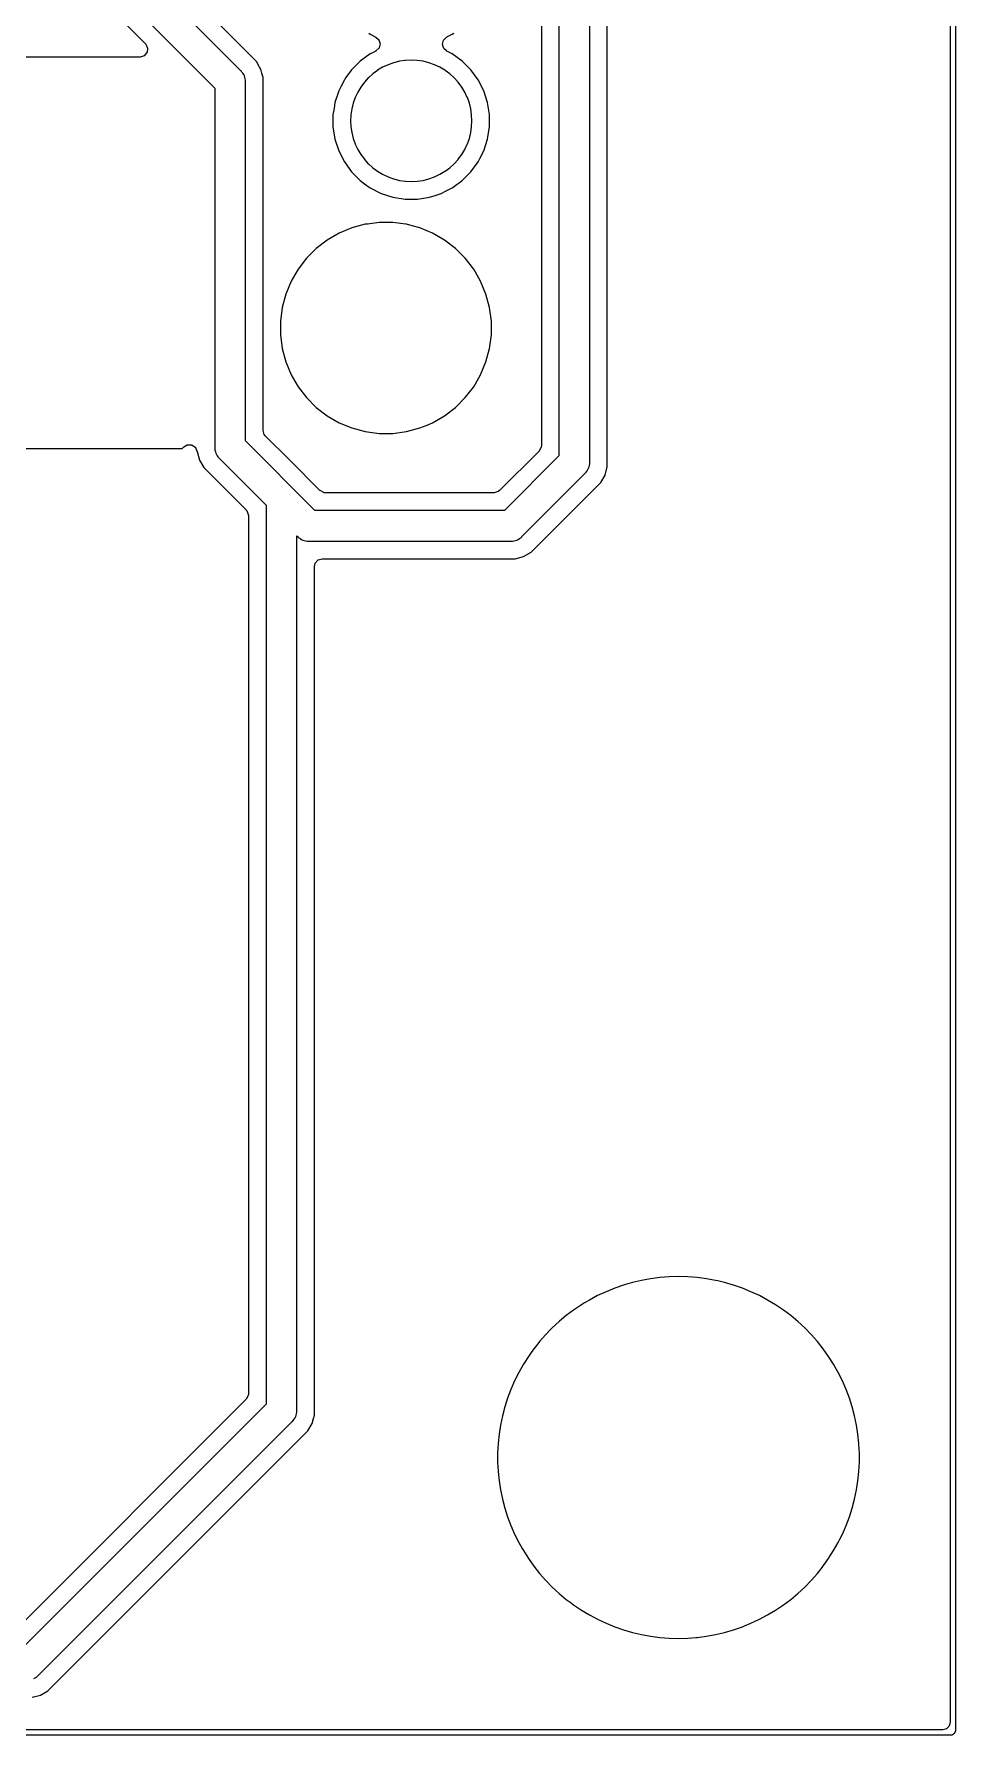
# Model space of a CAD drawing. Header units: metres. Extents: x 92.3 to 181.5, y -134.8 to -50.6.
# Drawn here: x 166.2 to 181.47, y -134.77 to -106.61 of the extents above; entities that cross this region are included whole.
import ezdxf

# ---------------------------------------------------------------- set-up
doc = ezdxf.new("R2010")
doc.units = ezdxf.units.M

msp = doc.modelspace()

# ---------------------------------------------------------------- linework, layer by layer
for points in [[(181.374, -134.769), (181.377, -134.769), (181.379, -134.769), (181.381, -134.769), (181.384, -134.769), (181.386, -134.769), (181.388, -134.768), (181.391, -134.768), (181.393, -134.768), (181.395, -134.767), (181.398, -134.767), (181.4, -134.766), (181.402, -134.765), (181.404, -134.765), (181.407, -134.764), (181.409, -134.763), (181.411, -134.762), (181.413, -134.761), (181.415, -134.76), (181.417, -134.759), (181.419, -134.758), (181.421, -134.757), (181.423, -134.756), (181.425, -134.755), (181.427, -134.753), (181.429, -134.752), (181.431, -134.751), (181.433, -134.749), (181.435, -134.748), (181.437, -134.746), (181.438, -134.745), (181.44, -134.743), (181.442, -134.742), (181.443, -134.74), (181.445, -134.738), (181.446, -134.737), (181.448, -134.735), (181.449, -134.733), (181.451, -134.731), (181.452, -134.729), (181.453, -134.727), (181.455, -134.725), (181.456, -134.723), (181.457, -134.721), (181.458, -134.719), (181.459, -134.717), (181.46, -134.715), (181.461, -134.713), (181.462, -134.711), (181.463, -134.709), (181.464, -134.707), (181.465, -134.704), (181.465, -134.702), (181.466, -134.7), (181.467, -134.698), (181.467, -134.695), (181.468, -134.693), (181.468, -134.691), (181.468, -134.688), (181.469, -134.686), (181.469, -134.684), (181.469, -134.681), (181.469, -134.679), (181.469, -134.677), (181.469, -134.674), (181.469, -50.676)], [(92.5, -134.679), (181.25, -134.679), (181.251, -134.679), (181.251, -134.679), (181.251, -134.679), (181.251, -134.679), (181.251, -134.679), (181.251, -134.679), (181.251, -134.679), (181.251, -134.679), (181.252, -134.679), (181.252, -134.679), (181.252, -134.679), (181.252, -134.679), (181.319, -134.66), (181.319, -134.66), (181.319, -134.66), (181.319, -134.659), (181.319, -134.659), (181.32, -134.659), (181.32, -134.659), (181.32, -134.659), (181.32, -134.659), (181.32, -134.659), (181.32, -134.659), (181.32, -134.659), (181.32, -134.659), (181.32, -134.659), (181.32, -134.659), (181.321, -134.659), (181.321, -134.659), (181.321, -134.659), (181.321, -134.659), (181.321, -134.658), (181.321, -134.658), (181.321, -134.658), (181.321, -134.658), (181.321, -134.658), (181.367, -134.605), (181.367, -134.605), (181.367, -134.605), (181.367, -134.605), (181.367, -134.605), (181.367, -134.605), (181.368, -134.605), (181.368, -134.605), (181.368, -134.604), (181.368, -134.604), (181.368, -134.604), (181.368, -134.604), (181.368, -134.604), (181.368, -134.604), (181.368, -134.604), (181.368, -134.604), (181.368, -134.604), (181.368, -134.603), (181.368, -134.603), (181.368, -134.603), (181.368, -134.603), (181.379, -134.552), (181.379, -134.551), (181.379, -134.551), (181.379, -134.551), (181.379, -134.551), (181.379, -134.551), (181.379, -134.551), (181.379, -134.551), (181.379, -134.551), (181.379, -134.55), (181.379, -50.8)], [(166.172, -134.146), (166.311, -134.108), (166.435, -134.037), (170.737, -129.735), (170.808, -129.611), (170.83, -129.529), (170.83, -129.529), (170.83, -129.529), (170.846, -129.472), (170.846, -115.425), (170.846, -115.424), (170.846, -115.424), (170.846, -115.424), (170.846, -115.424), (170.846, -115.424), (170.846, -115.424), (170.846, -115.424), (170.846, -115.424), (170.846, -115.423), (170.857, -115.372), (170.857, -115.372), (170.857, -115.372), (170.857, -115.372), (170.857, -115.371), (170.857, -115.371), (170.857, -115.371), (170.857, -115.371), (170.857, -115.371), (170.857, -115.371), (170.857, -115.371), (170.857, -115.371), (170.857, -115.371), (170.857, -115.37), (170.857, -115.37), (170.858, -115.37), (170.858, -115.37), (170.858, -115.37), (170.858, -115.37), (170.858, -115.37), (170.858, -115.37), (170.904, -115.317), (170.904, -115.317), (170.904, -115.317), (170.904, -115.317), (170.904, -115.317), (170.904, -115.316), (170.904, -115.316), (170.904, -115.316), (170.904, -115.316), (170.905, -115.316), (170.905, -115.316), (170.905, -115.316), (170.905, -115.316), (170.905, -115.316), (170.905, -115.316), (170.905, -115.316), (170.905, -115.316), (170.905, -115.316), (170.905, -115.316), (170.906, -115.316), (170.906, -115.316), (170.906, -115.315), (170.906, -115.315), (170.906, -115.315), (170.973, -115.296), (170.973, -115.296), (170.973, -115.296), (170.973, -115.296), (170.974, -115.296), (170.974, -115.296), (170.974, -115.296), (170.974, -115.296), (170.974, -115.296), (170.974, -115.296), (170.974, -115.296), (170.974, -115.296), (170.975, -115.296), (174.172, -115.296), (174.311, -115.258), (174.435, -115.187), (175.587, -114.035), (175.658, -113.911), (175.696, -113.772), (175.696, -63.578)], [(166.198, -133.836), (166.22, -133.825), (166.22, -133.825), (166.22, -133.825), (166.22, -133.825), (166.22, -133.825), (166.242, -133.812), (166.242, -133.812), (166.242, -133.812), (166.242, -133.812), (166.242, -133.812), (166.262, -133.797), (166.262, -133.797), (166.262, -133.797), (166.262, -133.797), (166.262, -133.797), (166.28, -133.781), (166.28, -133.78), (166.28, -133.78), (170.48, -129.58), (170.48, -129.58), (170.481, -129.58), (170.497, -129.562), (170.497, -129.562), (170.497, -129.562), (170.497, -129.562), (170.497, -129.562), (170.497, -129.562), (170.512, -129.542), (170.512, -129.542), (170.512, -129.542), (170.512, -129.542), (170.512, -129.542), (170.525, -129.52), (170.525, -129.52), (170.525, -129.52), (170.525, -129.52), (170.525, -129.52), (170.536, -129.498), (170.536, -129.498), (170.536, -129.498), (170.536, -129.498), (170.536, -129.497), (170.544, -129.474), (170.544, -129.474), (170.544, -129.474), (170.544, -129.474), (170.544, -129.474), (170.55, -129.45), (170.55, -129.45), (170.55, -129.45), (170.55, -129.45), (170.55, -129.45), (170.554, -129.425), (170.554, -129.425), (170.554, -129.425), (170.554, -129.425), (170.554, -129.425), (170.555, -129.4), (170.555, -129.4), (170.555, -129.4), (170.555, -114.916), (170.57, -114.93), (170.57, -114.93), (170.57, -114.931), (170.588, -114.947), (170.588, -114.947), (170.588, -114.947), (170.588, -114.947), (170.588, -114.947), (170.588, -114.947), (170.608, -114.962), (170.608, -114.962), (170.608, -114.962), (170.608, -114.962), (170.608, -114.962), (170.63, -114.975), (170.63, -114.975), (170.63, -114.975), (170.63, -114.975), (170.63, -114.975), (170.652, -114.986), (170.652, -114.986), (170.652, -114.986), (170.652, -114.986), (170.653, -114.986), (170.676, -114.994), (170.676, -114.994), (170.676, -114.994), (170.676, -114.994), (170.676, -114.994), (170.7, -115), (170.7, -115), (170.7, -115), (170.7, -115), (170.7, -115), (170.725, -115.004), (170.725, -115.004), (170.725, -115.004), (170.725, -115.004), (170.725, -115.004), (170.75, -115.005), (170.75, -115.005), (170.75, -115.005), (174.1, -115.005), (174.1, -115.005), (174.1, -115.005), (174.125, -115.004), (174.125, -115.004), (174.125, -115.004), (174.125, -115.004), (174.125, -115.004), (174.15, -115), (174.15, -115), (174.15, -115), (174.15, -115), (174.15, -115), (174.174, -114.994), (174.174, -114.994), (174.174, -114.994), (174.174, -114.994), (174.174, -114.994), (174.174, -114.994), (174.197, -114.986), (174.198, -114.986), (174.198, -114.986), (174.198, -114.986), (174.198, -114.986), (174.22, -114.975), (174.22, -114.975), (174.22, -114.975), (174.22, -114.975), (174.22, -114.975), (174.242, -114.962), (174.242, -114.962), (174.242, -114.962), (174.242, -114.962), (174.242, -114.962), (174.262, -114.947), (174.262, -114.947), (174.262, -114.947), (174.262, -114.947), (174.262, -114.947), (174.28, -114.931), (174.28, -114.93), (174.28, -114.93), (175.33, -113.88), (175.33, -113.88), (175.331, -113.88), (175.347, -113.862), (175.347, -113.862), (175.347, -113.862), (175.347, -113.862), (175.347, -113.862), (175.347, -113.862), (175.362, -113.842), (175.362, -113.842), (175.362, -113.842), (175.362, -113.842), (175.362, -113.842), (175.375, -113.82), (175.375, -113.82), (175.375, -113.82), (175.375, -113.82), (175.375, -113.82), (175.386, -113.798), (175.386, -113.798), (175.386, -113.798), (175.386, -113.798), (175.386, -113.797), (175.394, -113.774), (175.394, -113.774), (175.394, -113.774), (175.394, -113.774), (175.394, -113.774), (175.4, -113.75), (175.4, -113.75), (175.4, -113.75), (175.4, -113.75), (175.4, -113.75), (175.404, -113.725), (175.404, -113.725), (175.404, -113.725), (175.404, -113.725), (175.404, -113.725), (175.405, -113.7), (175.405, -113.7), (175.405, -113.7), (175.405, -63.65)], [(174.895, -63.756), (174.895, -113.594), (173.994, -114.495), (170.856, -114.495), (169.705, -113.344), (169.705, -107.4), (169.705, -107.4), (169.705, -107.4), (169.704, -107.375), (169.704, -107.375), (169.704, -107.375), (169.704, -107.375), (169.704, -107.375), (169.7, -107.35), (169.7, -107.35), (169.7, -107.35), (169.7, -107.35), (169.7, -107.35), (169.694, -107.326), (169.694, -107.326), (169.694, -107.326), (169.694, -107.326), (169.694, -107.326), (169.686, -107.303), (169.686, -107.302), (169.686, -107.302), (169.686, -107.302), (169.686, -107.302), (169.675, -107.28), (169.675, -107.28), (169.675, -107.28), (169.675, -107.28), (169.675, -107.28), (169.662, -107.258), (169.662, -107.258), (169.662, -107.258), (169.662, -107.258), (169.662, -107.258), (169.662, -107.258), (169.662, -107.258), (169.662, -107.258), (169.662, -107.258), (169.647, -107.238), (169.647, -107.238), (169.647, -107.238), (169.647, -107.238), (169.647, -107.238), (169.631, -107.22), (169.63, -107.22), (169.63, -107.22), (166.705, -104.294)], [(174.604, -63.929), (174.604, -113.421), (174.604, -113.421), (174.604, -113.421), (174.604, -113.421), (174.604, -113.421), (174.602, -113.448), (174.602, -113.448), (174.602, -113.448), (174.602, -113.448), (174.602, -113.448), (174.602, -113.448), (174.602, -113.448), (174.601, -113.448), (174.601, -113.448), (174.601, -113.449), (174.601, -113.449), (174.601, -113.449), (174.601, -113.449), (174.601, -113.449), (174.601, -113.449), (174.601, -113.449), (174.601, -113.449), (174.568, -113.511), (174.568, -113.511), (174.567, -113.511), (174.567, -113.511), (174.567, -113.511), (174.567, -113.511), (174.567, -113.511), (174.567, -113.511), (174.567, -113.511), (174.567, -113.512), (174.567, -113.512), (174.567, -113.512), (174.567, -113.512), (173.912, -114.167), (173.912, -114.167), (173.912, -114.167), (173.912, -114.167), (173.911, -114.167), (173.891, -114.184), (173.891, -114.184), (173.891, -114.184), (173.89, -114.184), (173.89, -114.184), (173.89, -114.184), (173.89, -114.184), (173.89, -114.184), (173.89, -114.184), (173.89, -114.184), (173.89, -114.184), (173.89, -114.184), (173.89, -114.184), (173.889, -114.184), (173.889, -114.185), (173.889, -114.185), (173.889, -114.185), (173.822, -114.204), (173.822, -114.204), (173.822, -114.204), (173.822, -114.204), (173.822, -114.204), (173.821, -114.204), (173.821, -114.204), (173.821, -114.204), (173.821, -114.204), (173.821, -114.204), (173.821, -114.204), (173.821, -114.204), (173.821, -114.204), (171.029, -114.204), (171.029, -114.204), (171.029, -114.204), (171.029, -114.204), (171.029, -114.204), (171.002, -114.202), (171.002, -114.202), (171.002, -114.202), (171.002, -114.202), (171.002, -114.202), (171.002, -114.202), (171.002, -114.202), (171.002, -114.201), (171.002, -114.201), (171.001, -114.201), (171.001, -114.201), (171.001, -114.201), (171.001, -114.201), (171.001, -114.201), (171.001, -114.201), (171.001, -114.201), (171.001, -114.201), (170.939, -114.168), (170.939, -114.168), (170.939, -114.167), (170.939, -114.167), (170.939, -114.167), (170.939, -114.167), (170.939, -114.167), (170.939, -114.167), (170.939, -114.167), (170.938, -114.167), (170.938, -114.167), (170.938, -114.167), (170.938, -114.167), (170.437, -113.666), (170.033, -113.262), (170.033, -113.262), (170.033, -113.262), (170.033, -113.262), (170.033, -113.261), (170.016, -113.241), (170.016, -113.241), (170.016, -113.241), (170.016, -113.24), (170.016, -113.24), (170.016, -113.24), (170.016, -113.24), (170.016, -113.24), (170.016, -113.24), (170.016, -113.24), (170.016, -113.24), (170.016, -113.24), (170.016, -113.24), (170.016, -113.239), (170.015, -113.239), (170.015, -113.239), (170.015, -113.239), (169.996, -113.172), (169.996, -113.172), (169.996, -113.172), (169.996, -113.172), (169.996, -113.172), (169.996, -113.171), (169.996, -113.171), (169.996, -113.171), (169.996, -113.171), (169.996, -113.171), (169.996, -113.171), (169.996, -113.171), (169.996, -113.171), (169.996, -107.328), (169.977, -107.259), (169.958, -107.189), (169.939, -107.156), (169.939, -107.156), (169.934, -107.147), (169.887, -107.065), (167.033, -104.212)], [(166.27, -104.58), (169.195, -107.506), (169.195, -113.45), (169.195, -113.45), (169.195, -113.45), (169.196, -113.475), (169.196, -113.475), (169.196, -113.475), (169.196, -113.475), (169.196, -113.475), (169.2, -113.5), (169.2, -113.5), (169.2, -113.5), (169.2, -113.5), (169.2, -113.5), (169.206, -113.524), (169.206, -113.524), (169.206, -113.524), (169.206, -113.524), (169.206, -113.524), (169.206, -113.524), (169.214, -113.547), (169.214, -113.548), (169.214, -113.548), (169.214, -113.548), (169.214, -113.548), (169.225, -113.57), (169.225, -113.57), (169.225, -113.57), (169.225, -113.57), (169.225, -113.57), (169.238, -113.592), (169.238, -113.592), (169.238, -113.592), (169.238, -113.592), (169.238, -113.592), (169.253, -113.612), (169.253, -113.612), (169.253, -113.612), (169.253, -113.612), (169.253, -113.612), (169.269, -113.63), (169.27, -113.63), (169.27, -113.63), (170.045, -114.406), (170.045, -129.294), (165.994, -133.345)], [(167.582, -106.304), (168.048, -106.77), (168.048, -106.77), (168.054, -106.776), (168.055, -106.776), (168.055, -106.777), (168.055, -106.777), (168.055, -106.777), (168.055, -106.777), (168.055, -106.777), (168.055, -106.777), (168.055, -106.777), (168.055, -106.777), (168.055, -106.777), (168.055, -106.778), (168.055, -106.778), (168.055, -106.778), (168.055, -106.778), (168.084, -106.841), (168.084, -106.841), (168.084, -106.842), (168.085, -106.842), (168.085, -106.842), (168.085, -106.842), (168.085, -106.842), (168.085, -106.842), (168.085, -106.842), (168.085, -106.842), (168.085, -106.842), (168.085, -106.843), (168.085, -106.843), (168.085, -106.843), (168.085, -106.843), (168.085, -106.843), (168.085, -106.843), (168.085, -106.843), (168.085, -106.843), (168.085, -106.844), (168.085, -106.844), (168.085, -106.844), (168.085, -106.844), (168.085, -106.844), (168.075, -106.913), (168.075, -106.913), (168.075, -106.913), (168.075, -106.914), (168.075, -106.914), (168.075, -106.914), (168.075, -106.914), (168.075, -106.914), (168.075, -106.914), (168.075, -106.914), (168.075, -106.914), (168.074, -106.915), (168.074, -106.915), (168.074, -106.915), (168.074, -106.915), (168.074, -106.915), (168.074, -106.915), (168.074, -106.915), (168.074, -106.915), (168.074, -106.915), (168.074, -106.915), (168.074, -106.916), (168.074, -106.916), (168.074, -106.916), (168.028, -106.969), (168.028, -106.969), (168.028, -106.969), (168.028, -106.969), (168.028, -106.969), (168.027, -106.969), (168.027, -106.969), (168.027, -106.969), (168.027, -106.969), (168.027, -106.969), (168.027, -106.969), (168.027, -106.969), (168.027, -106.97), (168.027, -106.97), (168.027, -106.97), (168.026, -106.97), (168.026, -106.97), (168.026, -106.97), (168.026, -106.97), (168.026, -106.97), (168.026, -106.97), (168.026, -106.97), (168.026, -106.97), (168.026, -106.97), (167.959, -106.99), (167.958, -106.99), (167.958, -106.99), (167.958, -106.99), (167.958, -106.99), (167.958, -106.99), (167.958, -106.99), (167.958, -106.99), (167.958, -106.99), (167.957, -106.99), (167.957, -106.99), (167.957, -106.99), (167.957, -106.99), (150.975, -106.99)], [(171.747, -106.596), (171.771, -106.613), (171.863, -106.66), (171.863, -106.66), (171.864, -106.66), (171.864, -106.66), (171.864, -106.66), (171.864, -106.66), (171.864, -106.66), (171.864, -106.661), (171.864, -106.661), (171.864, -106.661), (171.864, -106.661), (171.909, -106.7), (171.909, -106.7), (171.91, -106.7), (171.91, -106.7), (171.91, -106.7), (171.91, -106.7), (171.91, -106.7), (171.91, -106.7), (171.91, -106.7), (171.91, -106.701), (171.91, -106.701), (171.91, -106.701), (171.91, -106.701), (171.91, -106.701), (171.91, -106.701), (171.911, -106.701), (171.911, -106.701), (171.911, -106.701), (171.911, -106.701), (171.911, -106.702), (171.911, -106.702), (171.911, -106.702), (171.911, -106.702), (171.933, -106.768), (171.933, -106.768), (171.933, -106.768), (171.934, -106.768), (171.934, -106.769), (171.934, -106.769), (171.934, -106.769), (171.934, -106.769), (171.934, -106.769), (171.934, -106.769), (171.934, -106.769), (171.934, -106.769), (171.934, -106.77), (171.934, -106.77), (171.934, -106.77), (171.934, -106.77), (171.934, -106.77), (171.934, -106.77), (171.934, -106.77), (171.934, -106.77), (171.934, -106.771), (171.934, -106.771), (171.934, -106.771), (171.934, -106.771), (171.917, -106.839), (171.917, -106.839), (171.917, -106.839), (171.917, -106.839), (171.917, -106.839), (171.917, -106.839), (171.916, -106.839), (171.916, -106.84), (171.916, -106.84), (171.916, -106.84), (171.916, -106.84), (171.916, -106.84), (171.916, -106.84), (171.916, -106.84), (171.916, -106.84), (171.916, -106.84), (171.916, -106.84), (171.916, -106.841), (171.916, -106.841), (171.916, -106.841), (171.916, -106.841), (171.915, -106.841), (171.915, -106.841), (171.915, -106.841), (171.865, -106.889), (171.864, -106.889), (171.864, -106.889), (171.864, -106.889), (171.864, -106.889), (171.864, -106.889), (171.864, -106.89), (171.864, -106.89), (171.864, -106.89), (171.864, -106.89), (171.864, -106.89), (171.863, -106.89), (171.863, -106.89), (171.863, -106.89), (171.863, -106.89), (171.81, -106.917), (171.771, -106.937), (171.606, -107.057), (171.462, -107.201), (171.368, -107.33), (171.342, -107.366), (171.283, -107.482), (171.249, -107.548), (171.232, -107.601), (171.186, -107.742), (171.171, -107.841), (171.154, -107.943), (171.154, -108.147), (171.186, -108.348), (171.249, -108.542), (171.342, -108.724), (171.353, -108.74), (171.462, -108.889), (171.606, -109.033), (171.678, -109.086), (171.771, -109.153), (171.953, -109.246), (172.147, -109.309), (172.348, -109.341), (172.552, -109.341), (172.653, -109.325), (172.753, -109.309), (172.843, -109.279), (172.947, -109.246), (173.03, -109.204), (173.129, -109.153), (173.143, -109.143), (173.294, -109.033), (173.438, -108.889), (173.558, -108.724), (173.568, -108.704), (173.587, -108.667), (173.651, -108.542), (173.714, -108.348), (173.746, -108.147), (173.746, -107.943), (173.714, -107.742), (173.651, -107.548), (173.558, -107.366), (173.438, -107.201), (173.294, -107.057), (173.129, -106.937), (173.037, -106.89), (173.037, -106.89), (173.036, -106.89), (173.036, -106.89), (173.036, -106.89), (173.036, -106.89), (173.036, -106.89), (173.036, -106.889), (173.036, -106.889), (173.036, -106.889), (173.036, -106.889), (172.991, -106.85), (172.991, -106.85), (172.99, -106.85), (172.99, -106.85), (172.99, -106.85), (172.99, -106.85), (172.99, -106.85), (172.99, -106.85), (172.99, -106.85), (172.99, -106.849), (172.99, -106.849), (172.99, -106.849), (172.99, -106.849), (172.99, -106.849), (172.99, -106.849), (172.989, -106.849), (172.989, -106.849), (172.989, -106.849), (172.989, -106.849), (172.989, -106.848), (172.989, -106.848), (172.989, -106.848), (172.989, -106.848), (172.967, -106.782), (172.967, -106.782), (172.967, -106.782), (172.966, -106.782), (172.966, -106.781), (172.966, -106.781), (172.966, -106.781), (172.966, -106.781), (172.966, -106.781), (172.966, -106.781), (172.966, -106.781), (172.966, -106.781), (172.966, -106.78), (172.966, -106.78), (172.966, -106.78), (172.966, -106.78), (172.966, -106.78), (172.966, -106.78), (172.966, -106.78), (172.966, -106.78), (172.966, -106.779), (172.966, -106.779), (172.966, -106.779), (172.966, -106.779), (172.983, -106.711), (172.983, -106.711), (172.983, -106.711), (172.983, -106.711), (172.983, -106.711), (172.983, -106.711), (172.984, -106.711), (172.984, -106.71), (172.984, -106.71), (172.984, -106.71), (172.984, -106.71), (172.984, -106.71), (172.984, -106.71), (172.984, -106.71), (172.984, -106.71), (172.984, -106.71), (172.984, -106.71), (172.984, -106.709), (172.984, -106.709), (172.984, -106.709), (172.984, -106.709), (172.985, -106.709), (172.985, -106.709), (172.985, -106.709), (173.035, -106.661), (173.036, -106.661), (173.036, -106.661), (173.036, -106.661), (173.036, -106.661), (173.036, -106.66), (173.036, -106.66), (173.036, -106.66), (173.036, -106.66), (173.036, -106.66), (173.036, -106.66), (173.037, -106.66), (173.037, -106.66), (173.052, -106.652), (173.129, -106.613), (173.153, -106.596)], [(171.521, -108.429), (171.521, -108.429), (171.522, -108.43), (171.522, -108.43), (171.522, -108.43), (171.564, -108.519), (171.564, -108.519), (171.564, -108.519), (171.564, -108.519), (171.564, -108.519), (171.614, -108.603), (171.614, -108.603), (171.614, -108.603), (171.614, -108.603), (171.615, -108.604), (171.673, -108.682), (171.673, -108.682), (171.673, -108.683), (171.673, -108.683), (171.673, -108.683), (171.739, -108.755), (171.739, -108.756), (171.739, -108.756), (171.739, -108.756), (171.74, -108.756), (171.812, -108.822), (171.812, -108.822), (171.812, -108.822), (171.813, -108.822), (171.813, -108.822), (171.891, -108.88), (171.892, -108.881), (171.892, -108.881), (171.892, -108.881), (171.892, -108.881), (171.976, -108.931), (171.976, -108.931), (171.976, -108.931), (171.976, -108.931), (171.976, -108.931), (172.065, -108.973), (172.065, -108.973), (172.065, -108.973), (172.066, -108.974), (172.066, -108.974), (172.158, -109.007), (172.158, -109.007), (172.158, -109.007), (172.158, -109.007), (172.158, -109.007), (172.158, -109.007), (172.159, -109.007), (172.254, -109.031), (172.254, -109.031), (172.254, -109.031), (172.254, -109.031), (172.254, -109.031), (172.351, -109.045), (172.351, -109.045), (172.351, -109.045), (172.352, -109.045), (172.352, -109.045), (172.45, -109.05), (172.45, -109.05), (172.45, -109.05), (172.45, -109.05), (172.45, -109.05), (172.548, -109.045), (172.548, -109.045), (172.549, -109.045), (172.549, -109.045), (172.549, -109.045), (172.646, -109.031), (172.646, -109.031), (172.646, -109.031), (172.646, -109.031), (172.646, -109.031), (172.741, -109.007), (172.742, -109.007), (172.742, -109.007), (172.742, -109.007), (172.742, -109.007), (172.834, -108.974), (172.834, -108.974), (172.834, -108.974), (172.835, -108.973), (172.835, -108.973), (172.835, -108.973), (172.924, -108.931), (172.924, -108.931), (172.924, -108.931), (172.924, -108.931), (172.924, -108.931), (173.008, -108.881), (173.008, -108.881), (173.008, -108.881), (173.008, -108.881), (173.009, -108.88), (173.087, -108.822), (173.087, -108.822), (173.088, -108.822), (173.088, -108.822), (173.088, -108.822), (173.16, -108.756), (173.161, -108.756), (173.161, -108.756), (173.161, -108.756), (173.161, -108.755), (173.227, -108.683), (173.227, -108.683), (173.227, -108.683), (173.227, -108.682), (173.227, -108.682), (173.285, -108.604), (173.286, -108.603), (173.286, -108.603), (173.286, -108.603), (173.286, -108.603), (173.336, -108.519), (173.336, -108.519), (173.336, -108.519), (173.336, -108.519), (173.336, -108.519), (173.378, -108.43), (173.378, -108.43), (173.378, -108.43), (173.379, -108.429), (173.379, -108.429), (173.412, -108.337), (173.412, -108.337), (173.412, -108.337), (173.412, -108.337), (173.412, -108.337), (173.412, -108.337), (173.412, -108.336), (173.436, -108.241), (173.436, -108.241), (173.436, -108.241), (173.436, -108.241), (173.436, -108.241), (173.45, -108.144), (173.45, -108.144), (173.45, -108.144), (173.45, -108.143), (173.45, -108.143), (173.455, -108.045), (173.455, -108.045), (173.455, -108.045), (173.455, -108.045), (173.455, -108.045), (173.45, -107.947), (173.45, -107.947), (173.45, -107.946), (173.45, -107.946), (173.45, -107.946), (173.436, -107.849), (173.436, -107.849), (173.436, -107.849), (173.436, -107.849), (173.436, -107.849), (173.412, -107.754), (173.412, -107.753), (173.412, -107.753), (173.412, -107.753), (173.412, -107.753), (173.379, -107.661), (173.379, -107.661), (173.378, -107.66), (173.378, -107.66), (173.378, -107.66), (173.336, -107.571), (173.336, -107.571), (173.336, -107.571), (173.336, -107.571), (173.336, -107.571), (173.286, -107.487), (173.286, -107.487), (173.286, -107.487), (173.286, -107.487), (173.285, -107.486), (173.227, -107.408), (173.227, -107.408), (173.227, -107.407), (173.227, -107.407), (173.227, -107.407), (173.161, -107.335), (173.161, -107.334), (173.161, -107.334), (173.161, -107.334), (173.16, -107.334), (173.088, -107.268), (173.088, -107.268), (173.088, -107.268), (173.087, -107.268), (173.087, -107.268), (173.009, -107.21), (173.008, -107.209), (173.008, -107.209), (173.008, -107.209), (173.008, -107.209), (172.924, -107.159), (172.924, -107.159), (172.924, -107.159), (172.924, -107.159), (172.924, -107.159), (172.835, -107.117), (172.835, -107.117), (172.835, -107.117), (172.834, -107.116), (172.834, -107.116), (172.742, -107.083), (172.742, -107.083), (172.742, -107.083), (172.742, -107.083), (172.741, -107.083), (172.646, -107.059), (172.646, -107.059), (172.646, -107.059), (172.646, -107.059), (172.646, -107.059), (172.549, -107.045), (172.549, -107.045), (172.549, -107.045), (172.548, -107.045), (172.548, -107.045), (172.45, -107.04), (172.45, -107.04), (172.45, -107.04), (172.45, -107.04), (172.45, -107.04), (172.352, -107.045), (172.352, -107.045), (172.351, -107.045), (172.351, -107.045), (172.351, -107.045), (172.254, -107.059), (172.254, -107.059), (172.254, -107.059), (172.254, -107.059), (172.254, -107.059), (172.159, -107.083), (172.158, -107.083), (172.158, -107.083), (172.158, -107.083), (172.158, -107.083), (172.066, -107.116), (172.066, -107.116), (172.065, -107.117), (172.065, -107.117), (172.065, -107.117), (171.976, -107.159), (171.976, -107.159), (171.976, -107.159), (171.976, -107.159), (171.976, -107.159), (171.892, -107.209), (171.892, -107.209), (171.892, -107.209), (171.892, -107.209), (171.891, -107.21), (171.813, -107.268), (171.813, -107.268), (171.812, -107.268), (171.812, -107.268), (171.812, -107.268), (171.74, -107.334), (171.739, -107.334), (171.739, -107.334), (171.739, -107.334), (171.739, -107.335), (171.673, -107.407), (171.673, -107.407), (171.673, -107.407), (171.673, -107.408), (171.673, -107.408), (171.615, -107.486), (171.614, -107.487), (171.614, -107.487), (171.614, -107.487), (171.614, -107.487), (171.564, -107.571), (171.564, -107.571), (171.564, -107.571), (171.564, -107.571), (171.564, -107.571), (171.522, -107.66), (171.522, -107.66), (171.522, -107.66), (171.521, -107.661), (171.521, -107.661), (171.488, -107.753), (171.488, -107.753), (171.488, -107.753), (171.488, -107.753), (171.488, -107.754), (171.464, -107.849), (171.464, -107.849), (171.464, -107.849), (171.464, -107.849), (171.464, -107.849), (171.45, -107.946), (171.45, -107.946), (171.45, -107.946), (171.45, -107.947), (171.45, -107.947), (171.445, -108.045), (171.445, -108.045), (171.445, -108.045), (171.445, -108.045), (171.445, -108.045), (171.45, -108.143), (171.45, -108.143), (171.45, -108.144), (171.45, -108.144), (171.45, -108.144), (171.464, -108.241), (171.464, -108.241), (171.464, -108.241), (171.464, -108.241), (171.464, -108.241), (171.488, -108.336), (171.488, -108.337), (171.488, -108.337), (171.488, -108.337), (171.488, -108.337), (171.521, -108.429), (171.521, -108.429)], [(170.576, -110.503), (170.461, -110.701), (170.374, -110.913), (170.314, -111.134), (170.284, -111.361), (170.284, -111.589), (170.314, -111.816), (170.374, -112.037), (170.461, -112.249), (170.576, -112.447), (170.715, -112.628), (170.877, -112.79), (171.058, -112.929), (171.256, -113.044), (171.468, -113.131), (171.689, -113.191), (171.916, -113.221), (172.144, -113.221), (172.371, -113.191), (172.592, -113.131), (172.713, -113.082), (172.804, -113.044), (173.002, -112.929), (173.183, -112.79), (173.345, -112.628), (173.484, -112.447), (173.599, -112.249), (173.686, -112.037), (173.746, -111.816), (173.751, -111.779), (173.776, -111.589), (173.776, -111.361), (173.746, -111.134), (173.686, -110.913), (173.599, -110.701), (173.484, -110.503), (173.345, -110.322), (173.183, -110.16), (173.002, -110.021), (172.804, -109.906), (172.592, -109.819), (172.465, -109.784), (172.371, -109.759), (172.361, -109.758), (172.144, -109.729), (171.916, -109.729), (171.726, -109.754), (171.689, -109.759), (171.468, -109.819), (171.256, -109.906), (171.058, -110.021), (170.877, -110.16), (170.715, -110.322), (170.576, -110.503)], [(150.975, -113.47), (168.658, -113.47), (168.685, -113.443), (168.685, -113.443), (168.685, -113.443), (168.685, -113.443), (168.685, -113.443), (168.685, -113.443), (168.685, -113.443), (168.685, -113.443), (168.686, -113.443), (168.686, -113.442), (168.686, -113.442), (168.74, -113.411), (168.74, -113.411), (168.74, -113.411), (168.74, -113.41), (168.74, -113.41), (168.741, -113.41), (168.741, -113.41), (168.741, -113.41), (168.741, -113.41), (168.741, -113.41), (168.741, -113.41), (168.741, -113.41), (168.741, -113.41), (168.741, -113.41), (168.742, -113.41), (168.742, -113.41), (168.742, -113.41), (168.742, -113.41), (168.742, -113.41), (168.742, -113.41), (168.742, -113.41), (168.742, -113.41), (168.743, -113.41), (168.812, -113.411), (168.813, -113.411), (168.813, -113.411), (168.813, -113.411), (168.813, -113.411), (168.813, -113.411), (168.813, -113.411), (168.813, -113.411), (168.813, -113.411), (168.814, -113.411), (168.814, -113.411), (168.814, -113.411), (168.814, -113.411), (168.814, -113.411), (168.814, -113.411), (168.814, -113.411), (168.814, -113.411), (168.814, -113.411), (168.815, -113.411), (168.815, -113.411), (168.815, -113.411), (168.815, -113.412), (168.815, -113.412), (168.815, -113.412), (168.873, -113.45), (168.874, -113.45), (168.874, -113.45), (168.874, -113.45), (168.874, -113.45), (168.874, -113.45), (168.874, -113.451), (168.874, -113.451), (168.874, -113.451), (168.874, -113.451), (168.874, -113.451), (168.874, -113.451), (168.875, -113.451), (168.875, -113.451), (168.875, -113.451), (168.875, -113.451), (168.875, -113.451), (168.875, -113.452), (168.875, -113.452), (168.875, -113.452), (168.875, -113.452), (168.875, -113.452), (168.875, -113.452), (168.875, -113.452), (168.902, -113.513), (168.902, -113.513), (168.902, -113.513), (168.902, -113.513), (168.902, -113.513), (168.902, -113.513), (168.904, -113.516), (168.904, -113.516), (168.904, -113.516), (168.904, -113.516), (168.904, -113.517), (168.904, -113.517), (168.904, -113.517), (168.904, -113.517), (168.904, -113.517), (168.904, -113.517), (168.904, -113.517), (168.904, -113.517), (168.904, -113.518), (168.904, -113.522), (168.942, -113.661), (169.013, -113.785), (169.7, -114.472), (169.717, -114.488), (169.717, -114.488), (169.717, -114.488), (169.717, -114.488), (169.717, -114.489), (169.734, -114.509), (169.734, -114.509), (169.734, -114.509), (169.734, -114.51), (169.734, -114.51), (169.734, -114.51), (169.734, -114.51), (169.734, -114.51), (169.734, -114.51), (169.734, -114.51), (169.734, -114.51), (169.734, -114.51), (169.734, -114.51), (169.734, -114.511), (169.735, -114.511), (169.735, -114.511), (169.735, -114.511), (169.754, -114.578), (169.754, -114.578), (169.754, -114.578), (169.754, -114.578), (169.754, -114.578), (169.754, -114.579), (169.754, -114.579), (169.754, -114.579), (169.754, -114.579), (169.754, -114.579), (169.754, -114.579), (169.754, -114.579), (169.754, -114.579), (169.754, -129.121), (169.754, -129.121), (169.754, -129.121), (169.754, -129.121), (169.754, -129.121), (169.752, -129.148), (169.752, -129.148), (169.752, -129.148), (169.752, -129.148), (169.752, -129.148), (169.752, -129.148), (169.752, -129.148), (169.751, -129.148), (169.751, -129.148), (169.751, -129.149), (169.751, -129.149), (169.751, -129.149), (169.751, -129.149), (169.751, -129.149), (169.751, -129.149), (169.751, -129.149), (169.751, -129.149), (169.718, -129.211), (169.718, -129.211), (169.717, -129.211), (169.717, -129.211), (169.717, -129.211), (169.717, -129.211), (169.717, -129.211), (169.717, -129.211), (169.717, -129.211), (169.717, -129.212), (169.717, -129.212), (169.717, -129.212), (169.717, -129.212), (165.912, -133.017)], [(173.928, -130.712), (173.954, -130.838), (173.96, -130.863), (173.999, -131.012), (174.046, -131.159), (174.1, -131.303), (174.162, -131.445), (174.231, -131.583), (174.287, -131.681), (174.307, -131.717), (174.39, -131.847), (174.479, -131.973), (174.575, -132.094), (174.677, -132.21), (174.784, -132.32), (174.898, -132.425), (175.016, -132.524), (175.096, -132.584), (175.139, -132.616), (175.267, -132.703), (175.4, -132.782), (175.536, -132.854), (175.675, -132.92), (175.818, -132.978), (175.964, -133.029), (176.112, -133.072), (176.262, -133.107), (176.414, -133.135), (176.567, -133.155), (176.721, -133.167), (176.875, -133.17), (177.029, -133.167), (177.161, -133.156), (177.183, -133.155), (177.336, -133.135), (177.488, -133.107), (177.638, -133.072), (177.786, -133.029), (177.932, -132.978), (177.966, -132.964), (178.075, -132.92), (178.214, -132.854), (178.35, -132.782), (178.377, -132.766), (178.483, -132.703), (178.611, -132.616), (178.734, -132.524), (178.852, -132.425), (178.966, -132.32), (179.073, -132.21), (179.175, -132.094), (179.271, -131.973), (179.273, -131.97), (179.292, -131.944), (179.36, -131.847), (179.365, -131.839), (179.443, -131.717), (179.519, -131.583), (179.548, -131.525), (179.588, -131.445), (179.621, -131.37), (179.65, -131.303), (179.704, -131.159), (179.751, -131.012), (179.79, -130.863), (179.822, -130.712), (179.846, -130.56), (179.862, -130.406), (179.87, -130.252), (179.87, -130.175), (179.87, -130.098), (179.867, -130.044), (179.862, -129.944), (179.846, -129.79), (179.822, -129.638), (179.79, -129.487), (179.751, -129.338), (179.704, -129.191), (179.65, -129.047), (179.588, -128.905), (179.519, -128.767), (179.443, -128.633), (179.36, -128.503), (179.271, -128.377), (179.175, -128.256), (179.073, -128.14), (178.966, -128.03), (178.852, -127.925), (178.734, -127.826), (178.611, -127.734), (178.483, -127.647), (178.35, -127.568), (178.214, -127.496), (178.075, -127.43), (177.932, -127.372), (177.786, -127.321), (177.638, -127.278), (177.524, -127.251), (177.488, -127.243), (177.336, -127.215), (177.183, -127.195), (177.029, -127.183), (176.875, -127.18), (176.721, -127.183), (176.567, -127.195), (176.414, -127.215), (176.262, -127.243), (176.112, -127.278), (175.996, -127.312), (175.964, -127.321), (175.818, -127.372), (175.675, -127.43), (175.536, -127.496), (175.4, -127.568), (175.32, -127.616), (175.267, -127.647), (175.139, -127.734), (175.016, -127.826), (174.904, -127.92), (174.898, -127.925), (174.784, -128.03), (174.758, -128.057), (174.677, -128.14), (174.575, -128.256), (174.544, -128.295), (174.479, -128.377), (174.437, -128.436), (174.39, -128.503), (174.319, -128.614), (174.307, -128.633), (174.231, -128.767), (174.162, -128.905), (174.1, -129.047), (174.046, -129.191), (173.999, -129.338), (173.96, -129.487), (173.928, -129.638), (173.904, -129.79), (173.888, -129.944), (173.88, -130.098), (173.88, -130.252), (173.888, -130.406), (173.904, -130.56), (173.928, -130.712)], [(92.376, -134.769), (181.374, -134.769)]]:
    msp.add_lwpolyline(points)

doc.saveas('drawing.dxf')
